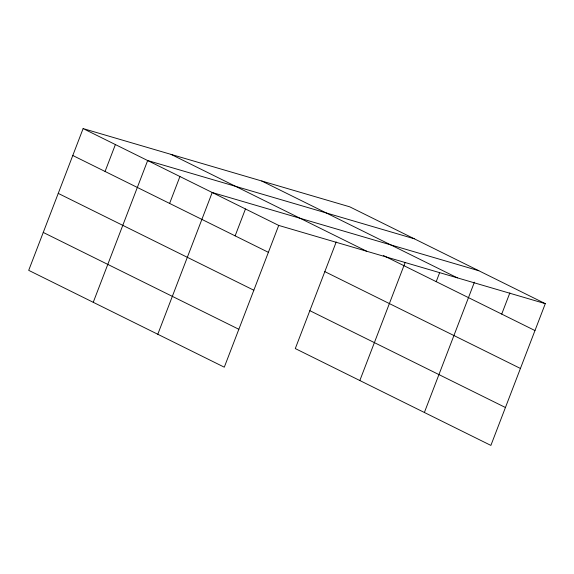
<?xml version="1.0" encoding="UTF-8"?>
<svg xmlns="http://www.w3.org/2000/svg" width="574" height="574" viewBox="0 0 574 574"><rect width="100%" height="100%" fill="white"/><g stroke="black" fill="none" stroke-linecap="round" stroke-linejoin="round"><path stroke-width="0.86" d="M83.115 128.59L28.7 270.347L224.291 367.188L278.713 225.424L83.115 128.59L349.709 206.812L545.3 303.653L490.885 445.41L295.287 348.576L336.221 241.955M105.064 171.468L115.388 144.569M93.246 302.304L147.662 160.541L414.256 238.77M169.61 203.426L179.935 176.519M157.793 334.262L212.208 192.498L478.802 270.727M235.132 235.864L245.457 208.965M359.833 380.533L405.179 262.411M436.197 281.655L439.641 272.686M424.38 412.491L474.418 282.143M501.719 314.093L509.856 292.898M278.713 225.424L545.3 303.653M261.73 181.004L457.327 277.838M383.461 255.545L534.975 330.552M171.095 154.406L366.686 251.24M324.834 271.624L520.424 368.458M72.79 155.489L268.381 252.323M309.838 310.67L505.436 407.511M58.239 193.395L253.83 290.229M43.251 232.448L238.841 329.282"/></g></svg>
